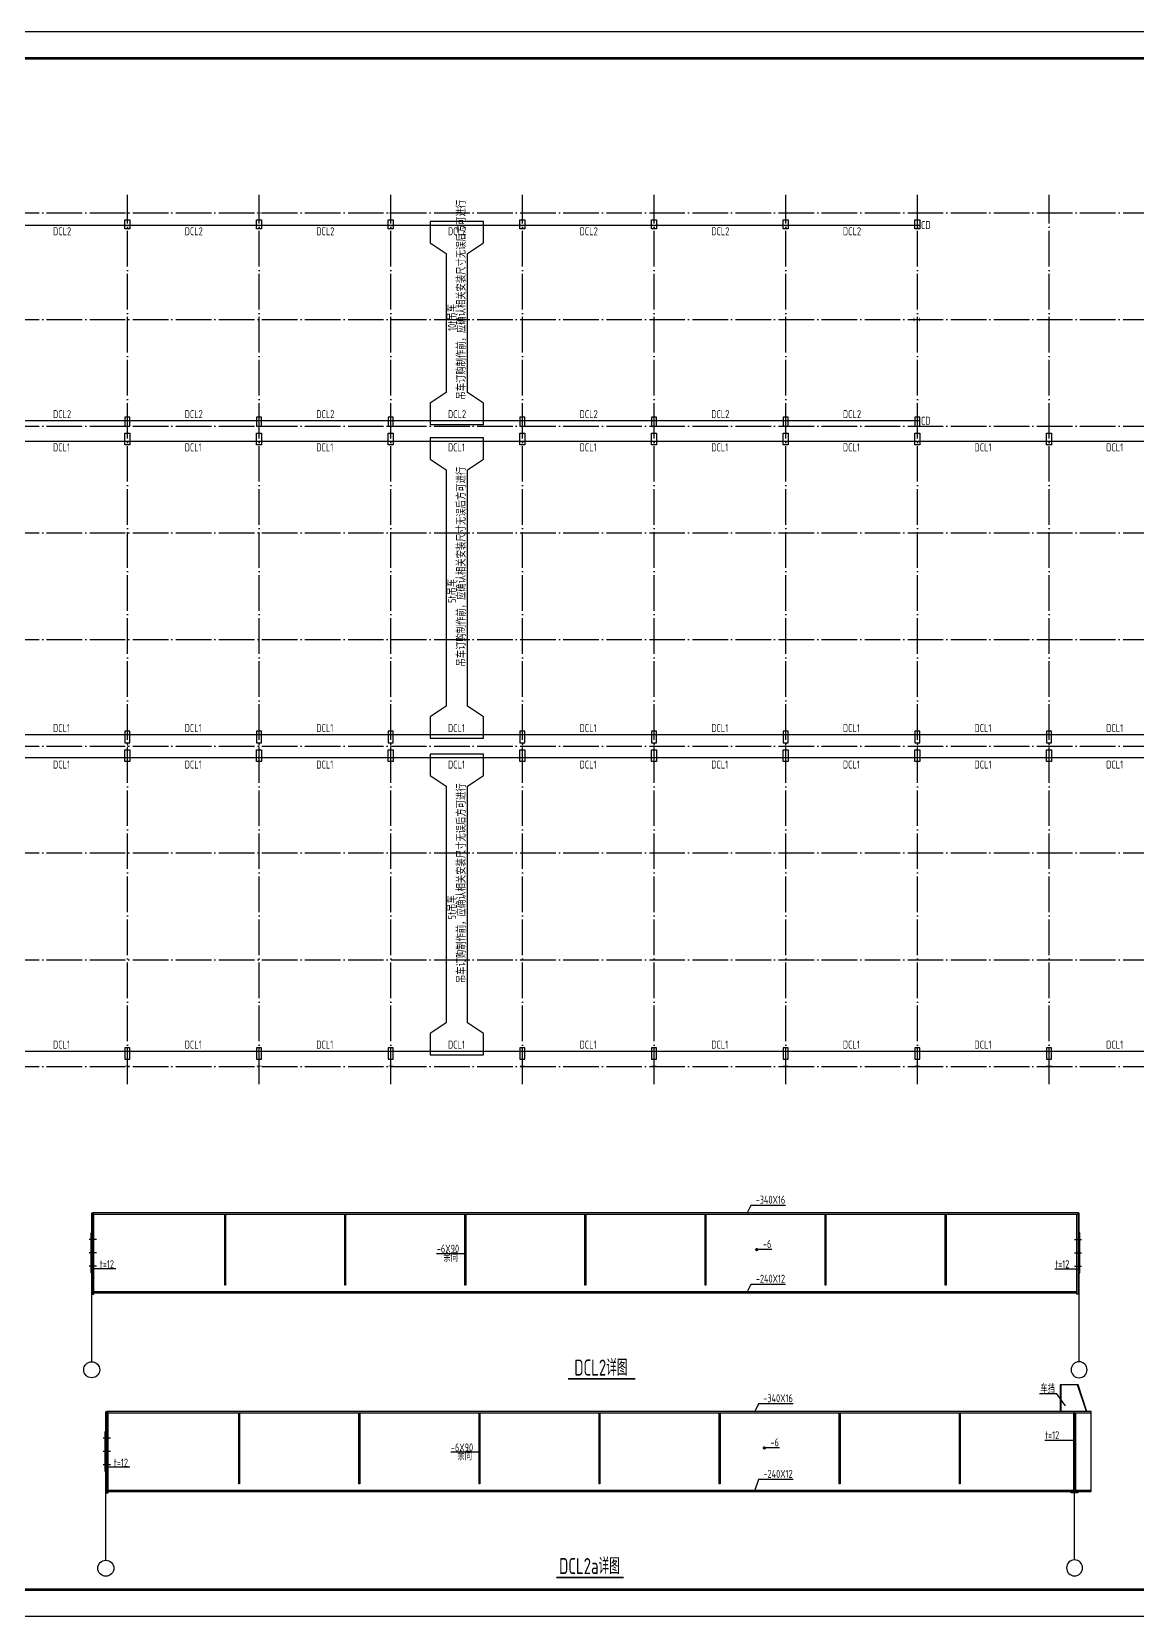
# Model space of a CAD drawing. Extents: x 8844666 to 9156203, y 1662182 to 2655606.
# Drawn here: x 8971410 to 9033552, y 2175256 to 2264356 of the extents above; entities that cross this region are included whole.
import ezdxf
from ezdxf.enums import TextEntityAlignment as Align

# ---------------------------------------------------------------- set-up
doc = ezdxf.new("R2010")
doc.units = 0
doc.header["$LTSCALE"] = 1000
doc.header["$MEASUREMENT"] = 0
for name, pattern in [('8', [38, 30, -3, 2, -3]), ('CENTER', [2, 1.25, -0.25, 0.25, -0.25]), ('CENTERX2', [101.6, 63.5, -12.7, 12.7, -12.7]), ('DASH', [0.35, 0.25, -0.1]), ('DOTE', [2.42, 2, -0.2, 0.02, -0.2])]:
    doc.linetypes.add(name, pattern=pattern)
doc.layers.get('0').update_dxf_attribs({"linetype": 'CONTINUOUS'})
for name, color, linetype in [('AXIS', 3, 'CONTINUOUS'), ('AXIS_TEXT', 7, 'CONTINUOUS'), ('DCL', 6, 'CONTINUOUS'), ('DIM_SYMB', 3, 'CONTINUOUS'), ('DOTE', 8, 'DOTE'), ('H-立', 3, 'CONTINUOUS'), ('PUB_TEXT', 7, 'CONTINUOUS'), ('PUB_TITLE', 4, 'CONTINUOUS'), ('一般文字', 6, 'CONTINUOUS'), ('加劲板', 3, 'CONTINUOUS'), ('柱', 2, 'CONTINUOUS'), ('螺栓', 15, 'CONTINUOUS'), ('连接板', 3, 'CONTINUOUS')]:
    doc.layers.add(name, color=color, linetype=linetype)
doc.layers.add('轴线', color=1, linetype='CENTERX2', lineweight=13)
doc.styles.add('_HZTXT', font='atssdeng.shx', dxfattribs={"width": 0.8, "bigfont": 'atssdchn.shx'})
doc.styles.add('COMPLEX', font='COMPLEX')
doc.styles.add('TSSD_REIN', font='atssdeng.shx', dxfattribs={"width": 0.7, "bigfont": 'atssdchn.shx'})

# ---------------------------------------------------------------- blocks, each defined once
blk = doc.blocks.new('_AXISO')
blk.add_circle((0, 0), 0.5)
at = {"layer": 'AXIS_TEXT', "style": 'COMPLEX', "width": 1.041667}
blk.add_attdef('A', text='', height=0.56, dxfattribs=at).set_placement((-0.25, -0.28), (0.25, -0.28), align=Align.FIT)
blk = doc.blocks.new('3215GH45H4H')
at = {"layer": 'DIM_SYMB', "const_width": 12.6, "elevation": 2}
for points in [[(9078754, 2248518), (9079258, 2248518)], [(9078666, 2247030), (9079170, 2247030)]]:
    blk.add_lwpolyline(points, dxfattribs=at)
at = {"layer": 'DOTE'}
for p, q in [((9075184, 2248646, 1), (9075184, 2249762, 1)), ((9082584, 2248646, 1), (9082584, 2249762, 1)), ((9075290, 2247158, 1), (9075290, 2248274, 1)), ((9082550, 2247161, 1), (9082550, 2248274, 1))]:
    blk.add_line(p, q, dxfattribs=at)
at = {"layer": 'H-立'}
for p, q in [((9082579, 2249762, 1), (9075189, 2249762, 1)), ((9075189, 2249752, 1), (9075189, 2249762, 1)), ((9075189, 2249752, 1), (9082567, 2249752, 1)), ((9082579, 2249752, 1), (9082579, 2249762, 1)), ((9075189, 2249170, 1), (9075189, 2249162, 1)), ((9082567, 2249170, 1), (9075201, 2249170, 1)), ((9075201, 2249162, 1), (9082567, 2249162, 1)), ((9082675, 2248274, 1), (9075295, 2248274, 1)), ((9075295, 2248264, 1), (9075295, 2248274, 1)), ((9075295, 2248264, 1), (9082675, 2248264, 1)), ((9082675, 2247674, 1), (9082675, 2248274, 1)), ((9075295, 2247682, 1), (9075295, 2247674, 1)), ((9082675, 2247682, 1), (9075307, 2247682, 1)), ((9075307, 2247674, 1), (9082675, 2247674, 1))]:
    blk.add_line(p, q, dxfattribs=at)
at = {"layer": 'H-立', "elevation": 1}
blk.add_lwpolyline([(9082525, 2247674), (9082575, 2247674), (9082575, 2247664), (9082525, 2247664)], close=True, dxfattribs=at)
at = {"layer": 'PUB_TEXT'}
for points in [[(9080384, 2249818), (9080124, 2249818), (9080094, 2249757)], [(9080282, 2249487), (9080168, 2249487)], [(9080384, 2249226), (9080124, 2249226), (9080094, 2249165)], [(9080441, 2248330), (9080181, 2248330), (9080151, 2248269)], [(9080339, 2248000), (9080225, 2248000)], [(9080441, 2247763), (9080181, 2247763), (9080151, 2247677)]]:
    blk.add_lwpolyline(points, dxfattribs=at)
at = {"layer": 'PUB_TEXT', "const_width": 12}
for points in [[(9080174, 2249487, -1), (9080162, 2249487, -1)], [(9080231, 2248000, -1), (9080219, 2248000, -1)]]:
    blk.add_lwpolyline(points, format="xyb", close=True, dxfattribs=at)
at = {"layer": 'PUB_TEXT', "elevation": 1}
for points in [[(9077769, 2249459), (9077985, 2249459)], [(9075365, 2249344), (9075195, 2249344)], [(9082403, 2249344), (9082574, 2249344)], [(9082483, 2248315), (9082416, 2248405), (9082287, 2248405)], [(9082327, 2248058), (9082550, 2248058)], [(9077875, 2247970), (9078090, 2247970)], [(9075471, 2247856), (9075301, 2247856)]]:
    blk.add_lwpolyline(points, dxfattribs=at)
at = {"layer": '加劲板'}
for p, q in [((9082443, 2248474, 1), (9082443, 2248274, 1)), ((9082576, 2248474, 1), (9082443, 2248474, 1)), ((9082448, 2248474, 1), (9082448, 2248274, 1)), ((9082639, 2248274, 1), (9082572, 2248474, 1)), ((9082643, 2248274, 1), (9082576, 2248474, 1))]:
    blk.add_line(p, q, dxfattribs=at)
at = {"layer": '加劲板', "elevation": 1}
for points in [[(9076181, 2249752), (9076187, 2249752), (9076187, 2249220), (9076181, 2249220)], [(9077081, 2249752), (9077087, 2249752), (9077087, 2249220), (9077081, 2249220)], [(9077981, 2249752), (9077987, 2249752), (9077987, 2249220), (9077981, 2249220)], [(9078881, 2249752), (9078887, 2249752), (9078887, 2249220), (9078881, 2249220)], [(9079781, 2249752), (9079787, 2249752), (9079787, 2249220), (9079781, 2249220)], [(9080681, 2249752), (9080687, 2249752), (9080687, 2249220), (9080681, 2249220)], [(9081581, 2249752), (9081587, 2249752), (9081587, 2249220), (9081581, 2249220)], [(9075179, 2249612), (9075189, 2249612), (9075189, 2249312), (9075179, 2249312)], [(9082589, 2249612), (9082579, 2249612), (9082579, 2249312), (9082589, 2249312)], [(9076287, 2248264), (9076293, 2248264), (9076293, 2247732), (9076287, 2247732)], [(9077187, 2248264), (9077193, 2248264), (9077193, 2247732), (9077187, 2247732)], [(9078087, 2248264), (9078093, 2248264), (9078093, 2247732), (9078087, 2247732)], [(9078987, 2248264), (9078993, 2248264), (9078993, 2247732), (9078987, 2247732)], [(9079887, 2248264), (9079893, 2248264), (9079893, 2247732), (9079887, 2247732)], [(9080787, 2248264), (9080793, 2248264), (9080793, 2247732), (9080787, 2247732)], [(9081687, 2248264), (9081693, 2248264), (9081693, 2247732), (9081687, 2247732)], [(9075285, 2248124), (9075295, 2248124), (9075295, 2247824), (9075285, 2247824)]]:
    blk.add_lwpolyline(points, close=True, dxfattribs=at)
at = {"layer": '螺栓', "linetype": 'CENTER', "ltscale": 2}
for p, q in [((9075219, 2249562, 1), (9075165, 2249562, 1)), ((9082550, 2249562, 1), (9082603, 2249562, 1)), ((9075219, 2249462, 1), (9075165, 2249462, 1)), ((9075219, 2249362, 1), (9075165, 2249362, 1)), ((9082550, 2249462, 1), (9082603, 2249462, 1)), ((9082550, 2249362, 1), (9082603, 2249362, 1)), ((9075324, 2248074, 1), (9075271, 2248074, 1)), ((9075324, 2247974, 1), (9075271, 2247974, 1)), ((9075324, 2247874, 1), (9075271, 2247874, 1))]:
    blk.add_line(p, q, dxfattribs=at)
at = {"layer": '轴线', "ltscale": 50}
for p, q in [((9075184, 2249076, 1), (9075184, 2248949, 1)), ((9075290, 2247588, 1), (9075290, 2247462, 1))]:
    blk.add_line(p, q, dxfattribs=at)
at = {"layer": '连接板', "linetype": 'Continuous'}
for p, q in [((9075201, 2249752, 1), (9075189, 2249752, 1)), ((9075307, 2248264, 1), (9075295, 2248264, 1))]:
    blk.add_line(p, q, dxfattribs=at)
at = {"layer": '连接板', "linetype": 'Continuous', "elevation": 1}
for points in [[(9075189, 2249752), (9075189, 2249152), (9075201, 2249152), (9075201, 2249752)], [(9075295, 2248264), (9075295, 2247664), (9075307, 2247664), (9075307, 2248264)]]:
    blk.add_lwpolyline(points, close=True, dxfattribs=at)
for points in [[(9082567, 2249752), (9082579, 2249752), (9082579, 2249152), (9082567, 2249152), (9082567, 2249752), (9082567, 2249152)], [(9082544, 2248264), (9082556, 2248264), (9082556, 2247682), (9082544, 2247682), (9082544, 2248264), (9082544, 2247682)]]:
    blk.add_lwpolyline(points, dxfattribs=at)
at = {"layer": 'AXIS', "yscale": 120, "zscale": 120}
for p, xscale in [((9075184, 2248586, 1), 120), ((9082584, 2248586, 1), -120), ((9075290, 2247098, 1), 120), ((9082550, 2247101, 1), -120)]:
    blk.add_blockref('_AXISO', p, dxfattribs=dict(at, xscale=xscale))
at = {"layer": 'PUB_TEXT', "style": 'TSSD_REIN', "width": 0.7}
for s, p in [('-340X16', (9080271, 2249861)), ('-6', (9080246, 2249529)), ('-240X12', (9080271, 2249269)), ('车挡', (9082348, 2248441, 1)), ('-340X16', (9080328, 2248373)), ('-6', (9080303, 2248042)), ('-240X12', (9080328, 2247806))]:
    blk.add_text(s, height=60, dxfattribs=at).set_placement(p, align=Align.MIDDLE_CENTER)
for s, p in [('-6X90', (9077771, 2249464, 1)), ('t=12', (9075245, 2249348, 1)), ('余同', (9077820, 2249397, 1)), ('t=12', (9082405, 2249348, 1)), ('t=12', (9082329, 2248066, 1)), ('-6X90', (9077876, 2247974, 1)), ('余同', (9077925, 2247908, 1)), ('t=12', (9075350, 2247860, 1))]:
    blk.add_text(s, height=60, dxfattribs=at).set_placement(p)
at = {"layer": '一般文字', "color": 7, "style": '_HZTXT', "width": 0.7}
for s, p in [('DCL2详图', (9078801, 2248543, 2)), ('DCL2a详图', (9078687, 2247055, 2))]:
    blk.add_text(s, height=120, dxfattribs=at).set_placement(p)

msp = doc.modelspace()

# ---------------------------------------------------------------- hatches: boundary and pattern name
at = {"layer": '柱'}
for color, points in [(2, [(8976929.3, 2253777.3), (8976649.3, 2253777.3), (8976649.3, 2253809.3), (8976777.3, 2253809.3), (8976777.3, 2254145.3), (8976649.3, 2254145.3), (8976649.3, 2254177.3), (8976929.3, 2254177.3), (8976929.3, 2254145.3), (8976801.3, 2254145.3), (8976801.3, 2253809.3), (8976929.3, 2253809.3)]), (2, [(8984329.3, 2253777.3), (8984049.3, 2253777.3), (8984049.3, 2253809.3), (8984177.3, 2253809.3), (8984177.3, 2254145.3), (8984049.3, 2254145.3), (8984049.3, 2254177.3), (8984329.3, 2254177.3), (8984329.3, 2254145.3), (8984201.3, 2254145.3), (8984201.3, 2253809.3), (8984329.3, 2253809.3)]), (2, [(8991729.3, 2253777.3), (8991449.3, 2253777.3), (8991449.3, 2253809.3), (8991577.3, 2253809.3), (8991577.3, 2254145.3), (8991449.3, 2254145.3), (8991449.3, 2254177.3), (8991729.3, 2254177.3), (8991729.3, 2254145.3), (8991601.3, 2254145.3), (8991601.3, 2253809.3), (8991729.3, 2253809.3)]), (2, [(8999129.3, 2253777.3), (8998849.3, 2253777.3), (8998849.3, 2253809.3), (8998977.3, 2253809.3), (8998977.3, 2254145.3), (8998849.3, 2254145.3), (8998849.3, 2254177.3), (8999129.3, 2254177.3), (8999129.3, 2254145.3), (8999001.3, 2254145.3), (8999001.3, 2253809.3), (8999129.3, 2253809.3)]), (2, [(9006529.3, 2253777.3), (9006249.3, 2253777.3), (9006249.3, 2253809.3), (9006377.3, 2253809.3), (9006377.3, 2254145.3), (9006249.3, 2254145.3), (9006249.3, 2254177.3), (9006529.3, 2254177.3), (9006529.3, 2254145.3), (9006401.3, 2254145.3), (9006401.3, 2253809.3), (9006529.3, 2253809.3)]), (2, [(9013929.3, 2253777.3), (9013649.3, 2253777.3), (9013649.3, 2253809.3), (9013777.3, 2253809.3), (9013777.3, 2254145.3), (9013649.3, 2254145.3), (9013649.3, 2254177.3), (9013929.3, 2254177.3), (9013929.3, 2254145.3), (9013801.3, 2254145.3), (9013801.3, 2253809.3), (9013929.3, 2253809.3)]), (2, [(9021329.3, 2253777.3), (9021049.3, 2253777.3), (9021049.3, 2253809.3), (9021177.3, 2253809.3), (9021177.3, 2254145.3), (9021049.3, 2254145.3), (9021049.3, 2254177.3), (9021329.3, 2254177.3), (9021329.3, 2254145.3), (9021201.3, 2254145.3), (9021201.3, 2253809.3), (9021329.3, 2253809.3)]), (3, [(9020989.3, 2248077.3), (9020989.3, 2248277.3), (9021021.3, 2248277.3), (9021021.3, 2248189.3), (9021307.3, 2248189.3), (9021307.3, 2248277.3), (9021339.3, 2248277.3), (9021339.3, 2248077.3), (9021307.3, 2248077.3), (9021307.3, 2248165.3), (9021021.3, 2248165.3), (9021021.3, 2248077.3)]), (2, [(8976929.3, 2241777.3), (8976649.3, 2241777.3), (8976649.3, 2241809.3), (8976777.3, 2241809.3), (8976777.3, 2242145.3), (8976649.3, 2242145.3), (8976649.3, 2242177.3), (8976929.3, 2242177.3), (8976929.3, 2242145.3), (8976801.3, 2242145.3), (8976801.3, 2241809.3), (8976929.3, 2241809.3)]), (2, [(8984329.3, 2241777.3), (8984049.3, 2241777.3), (8984049.3, 2241809.3), (8984177.3, 2241809.3), (8984177.3, 2242145.3), (8984049.3, 2242145.3), (8984049.3, 2242177.3), (8984329.3, 2242177.3), (8984329.3, 2242145.3), (8984201.3, 2242145.3), (8984201.3, 2241809.3), (8984329.3, 2241809.3)]), (2, [(8991729.3, 2241777.3), (8991449.3, 2241777.3), (8991449.3, 2241809.3), (8991577.3, 2241809.3), (8991577.3, 2242145.3), (8991449.3, 2242145.3), (8991449.3, 2242177.3), (8991729.3, 2242177.3), (8991729.3, 2242145.3), (8991601.3, 2242145.3), (8991601.3, 2241809.3), (8991729.3, 2241809.3)]), (2, [(8999129.3, 2241777.3), (8998849.3, 2241777.3), (8998849.3, 2241809.3), (8998977.3, 2241809.3), (8998977.3, 2242145.3), (8998849.3, 2242145.3), (8998849.3, 2242177.3), (8999129.3, 2242177.3), (8999129.3, 2242145.3), (8999001.3, 2242145.3), (8999001.3, 2241809.3), (8999129.3, 2241809.3)]), (2, [(9006529.3, 2241777.3), (9006249.3, 2241777.3), (9006249.3, 2241809.3), (9006377.3, 2241809.3), (9006377.3, 2242145.3), (9006249.3, 2242145.3), (9006249.3, 2242177.3), (9006529.3, 2242177.3), (9006529.3, 2242145.3), (9006401.3, 2242145.3), (9006401.3, 2241809.3), (9006529.3, 2241809.3)]), (2, [(9013929.3, 2241777.3), (9013649.3, 2241777.3), (9013649.3, 2241809.3), (9013777.3, 2241809.3), (9013777.3, 2242145.3), (9013649.3, 2242145.3), (9013649.3, 2242177.3), (9013929.3, 2242177.3), (9013929.3, 2242145.3), (9013801.3, 2242145.3), (9013801.3, 2241809.3), (9013929.3, 2241809.3)]), (2, [(9021329.3, 2241777.3), (9021049.3, 2241777.3), (9021049.3, 2241809.3), (9021177.3, 2241809.3), (9021177.3, 2242145.3), (9021049.3, 2242145.3), (9021049.3, 2242177.3), (9021329.3, 2242177.3), (9021329.3, 2242145.3), (9021201.3, 2242145.3), (9021201.3, 2241809.3), (9021329.3, 2241809.3)]), (2, [(9028729.3, 2241777.3), (9028449.3, 2241777.3), (9028449.3, 2241809.3), (9028577.3, 2241809.3), (9028577.3, 2242145.3), (9028449.3, 2242145.3), (9028449.3, 2242177.3), (9028729.3, 2242177.3), (9028729.3, 2242145.3), (9028601.3, 2242145.3), (9028601.3, 2241809.3), (9028729.3, 2241809.3)]), (2, [(8976929.3, 2223977.3), (8976649.3, 2223977.3), (8976649.3, 2224009.3), (8976777.3, 2224009.3), (8976777.3, 2224345.3), (8976649.3, 2224345.3), (8976649.3, 2224377.3), (8976929.3, 2224377.3), (8976929.3, 2224345.3), (8976801.3, 2224345.3), (8976801.3, 2224009.3), (8976929.3, 2224009.3)]), (2, [(8984329.3, 2223977.3), (8984049.3, 2223977.3), (8984049.3, 2224009.3), (8984177.3, 2224009.3), (8984177.3, 2224345.3), (8984049.3, 2224345.3), (8984049.3, 2224377.3), (8984329.3, 2224377.3), (8984329.3, 2224345.3), (8984201.3, 2224345.3), (8984201.3, 2224009.3), (8984329.3, 2224009.3)]), (2, [(8991729.3, 2223977.3), (8991449.3, 2223977.3), (8991449.3, 2224009.3), (8991577.3, 2224009.3), (8991577.3, 2224345.3), (8991449.3, 2224345.3), (8991449.3, 2224377.3), (8991729.3, 2224377.3), (8991729.3, 2224345.3), (8991601.3, 2224345.3), (8991601.3, 2224009.3), (8991729.3, 2224009.3)]), (2, [(8999129.3, 2223977.3), (8998849.3, 2223977.3), (8998849.3, 2224009.3), (8998977.3, 2224009.3), (8998977.3, 2224345.3), (8998849.3, 2224345.3), (8998849.3, 2224377.3), (8999129.3, 2224377.3), (8999129.3, 2224345.3), (8999001.3, 2224345.3), (8999001.3, 2224009.3), (8999129.3, 2224009.3)]), (2, [(9006529.3, 2223977.3), (9006249.3, 2223977.3), (9006249.3, 2224009.3), (9006377.3, 2224009.3), (9006377.3, 2224345.3), (9006249.3, 2224345.3), (9006249.3, 2224377.3), (9006529.3, 2224377.3), (9006529.3, 2224345.3), (9006401.3, 2224345.3), (9006401.3, 2224009.3), (9006529.3, 2224009.3)]), (2, [(9013929.3, 2223977.3), (9013649.3, 2223977.3), (9013649.3, 2224009.3), (9013777.3, 2224009.3), (9013777.3, 2224345.3), (9013649.3, 2224345.3), (9013649.3, 2224377.3), (9013929.3, 2224377.3), (9013929.3, 2224345.3), (9013801.3, 2224345.3), (9013801.3, 2224009.3), (9013929.3, 2224009.3)]), (2, [(9021329.3, 2223977.3), (9021049.3, 2223977.3), (9021049.3, 2224009.3), (9021177.3, 2224009.3), (9021177.3, 2224345.3), (9021049.3, 2224345.3), (9021049.3, 2224377.3), (9021329.3, 2224377.3), (9021329.3, 2224345.3), (9021201.3, 2224345.3), (9021201.3, 2224009.3), (9021329.3, 2224009.3)]), (2, [(9028729.3, 2223977.3), (9028449.3, 2223977.3), (9028449.3, 2224009.3), (9028577.3, 2224009.3), (9028577.3, 2224345.3), (9028449.3, 2224345.3), (9028449.3, 2224377.3), (9028729.3, 2224377.3), (9028729.3, 2224345.3), (9028601.3, 2224345.3), (9028601.3, 2224009.3), (9028729.3, 2224009.3)]), (2, [(8976929.3, 2206177.3), (8976649.3, 2206177.3), (8976649.3, 2206209.3), (8976777.3, 2206209.3), (8976777.3, 2206545.3), (8976649.3, 2206545.3), (8976649.3, 2206577.3), (8976929.3, 2206577.3), (8976929.3, 2206545.3), (8976801.3, 2206545.3), (8976801.3, 2206209.3), (8976929.3, 2206209.3)]), (2, [(8984329.3, 2206177.3), (8984049.3, 2206177.3), (8984049.3, 2206209.3), (8984177.3, 2206209.3), (8984177.3, 2206545.3), (8984049.3, 2206545.3), (8984049.3, 2206577.3), (8984329.3, 2206577.3), (8984329.3, 2206545.3), (8984201.3, 2206545.3), (8984201.3, 2206209.3), (8984329.3, 2206209.3)]), (2, [(8991729.3, 2206177.3), (8991449.3, 2206177.3), (8991449.3, 2206209.3), (8991577.3, 2206209.3), (8991577.3, 2206545.3), (8991449.3, 2206545.3), (8991449.3, 2206577.3), (8991729.3, 2206577.3), (8991729.3, 2206545.3), (8991601.3, 2206545.3), (8991601.3, 2206209.3), (8991729.3, 2206209.3)]), (2, [(8999129.3, 2206177.3), (8998849.3, 2206177.3), (8998849.3, 2206209.3), (8998977.3, 2206209.3), (8998977.3, 2206545.3), (8998849.3, 2206545.3), (8998849.3, 2206577.3), (8999129.3, 2206577.3), (8999129.3, 2206545.3), (8999001.3, 2206545.3), (8999001.3, 2206209.3), (8999129.3, 2206209.3)]), (2, [(9006529.3, 2206177.3), (9006249.3, 2206177.3), (9006249.3, 2206209.3), (9006377.3, 2206209.3), (9006377.3, 2206545.3), (9006249.3, 2206545.3), (9006249.3, 2206577.3), (9006529.3, 2206577.3), (9006529.3, 2206545.3), (9006401.3, 2206545.3), (9006401.3, 2206209.3), (9006529.3, 2206209.3)]), (2, [(9013929.3, 2206177.3), (9013649.3, 2206177.3), (9013649.3, 2206209.3), (9013777.3, 2206209.3), (9013777.3, 2206545.3), (9013649.3, 2206545.3), (9013649.3, 2206577.3), (9013929.3, 2206577.3), (9013929.3, 2206545.3), (9013801.3, 2206545.3), (9013801.3, 2206209.3), (9013929.3, 2206209.3)]), (2, [(9021329.3, 2206177.3), (9021049.3, 2206177.3), (9021049.3, 2206209.3), (9021177.3, 2206209.3), (9021177.3, 2206545.3), (9021049.3, 2206545.3), (9021049.3, 2206577.3), (9021329.3, 2206577.3), (9021329.3, 2206545.3), (9021201.3, 2206545.3), (9021201.3, 2206209.3), (9021329.3, 2206209.3)]), (2, [(9028729.3, 2206177.3), (9028449.3, 2206177.3), (9028449.3, 2206209.3), (9028577.3, 2206209.3), (9028577.3, 2206545.3), (9028449.3, 2206545.3), (9028449.3, 2206577.3), (9028729.3, 2206577.3), (9028729.3, 2206545.3), (9028601.3, 2206545.3), (9028601.3, 2206209.3), (9028729.3, 2206209.3)])]:
    msp.add_hatch(color=color, dxfattribs=at).paths.add_polyline_path(points)

# ---------------------------------------------------------------- linework, layer by layer
at = {"layer": 'DCL', "linetype": 'DASH', "ltscale": 2, "const_width": 75}
for points in [[(8917589.3, 2253477.3), (9021329.3, 2253477.3)], [(8917589.3, 2242477.3), (9021329.3, 2242477.3)], [(8917589.3, 2241327.3), (9124789.3, 2241327.3)], [(8917589.3, 2224827.3), (9124789.3, 2224827.3)], [(8917589.3, 2223527.3), (9124789.3, 2223527.3)], [(8917589.3, 2207027.3), (9124789.3, 2207027.3)]]:
    msp.add_lwpolyline(points, dxfattribs=at)
at = {"layer": 'DCL', "ltscale": 0.05}
for points in [[(8976649.3, 2253777.3), (8976929.3, 2253777.3), (8976929.3, 2253277.3), (8976649.3, 2253277.3)], [(8984049.3, 2253777.3), (8984329.3, 2253777.3), (8984329.3, 2253277.3), (8984049.3, 2253277.3)], [(8991449.3, 2253777.3), (8991729.3, 2253777.3), (8991729.3, 2253277.3), (8991449.3, 2253277.3)], [(8995906.4, 2251877.3), (8996806.5, 2252477.3), (8996806.5, 2253677.3), (8993806.4, 2253677.3), (8993806.4, 2252477.3), (8994706.4, 2251877.3), (8994706.4, 2244077.3), (8993806.4, 2243477.3), (8993806.4, 2242277.3), (8996806.5, 2242277.3), (8996806.5, 2243477.3), (8995906.4, 2244077.3)], [(8998849.3, 2253777.3), (8999129.3, 2253777.3), (8999129.3, 2253277.3), (8998849.3, 2253277.3)], [(9006249.3, 2253777.3), (9006529.3, 2253777.3), (9006529.3, 2253277.3), (9006249.3, 2253277.3)], [(9013649.3, 2253777.3), (9013929.3, 2253777.3), (9013929.3, 2253277.3), (9013649.3, 2253277.3)], [(9021049.3, 2253777.3), (9021329.3, 2253777.3), (9021329.3, 2253277.3), (9021049.3, 2253277.3)], [(8976649.3, 2242177.3), (8976929.3, 2242177.3), (8976929.3, 2242677.3), (8976649.3, 2242677.3)], [(8984049.3, 2242177.3), (8984329.3, 2242177.3), (8984329.3, 2242677.3), (8984049.3, 2242677.3)], [(8991449.3, 2242177.3), (8991729.3, 2242177.3), (8991729.3, 2242677.3), (8991449.3, 2242677.3)], [(8998849.3, 2242177.3), (8999129.3, 2242177.3), (8999129.3, 2242677.3), (8998849.3, 2242677.3)], [(9006249.3, 2242177.3), (9006529.3, 2242177.3), (9006529.3, 2242677.3), (9006249.3, 2242677.3)], [(9013649.3, 2242177.3), (9013929.3, 2242177.3), (9013929.3, 2242677.3), (9013649.3, 2242677.3)], [(9021049.3, 2242177.3), (9021329.3, 2242177.3), (9021329.3, 2242677.3), (9021049.3, 2242677.3)], [(8976649.3, 2241777.3), (8976929.3, 2241777.3), (8976929.3, 2241127.3), (8976649.3, 2241127.3)], [(8984049.3, 2241777.3), (8984329.3, 2241777.3), (8984329.3, 2241127.3), (8984049.3, 2241127.3)], [(8991449.3, 2241777.3), (8991729.3, 2241777.3), (8991729.3, 2241127.3), (8991449.3, 2241127.3)], [(8998849.3, 2241777.3), (8999129.3, 2241777.3), (8999129.3, 2241127.3), (8998849.3, 2241127.3)], [(9006249.3, 2241777.3), (9006529.3, 2241777.3), (9006529.3, 2241127.3), (9006249.3, 2241127.3)], [(9013649.3, 2241777.3), (9013929.3, 2241777.3), (9013929.3, 2241127.3), (9013649.3, 2241127.3)], [(9021049.3, 2241777.3), (9021329.3, 2241777.3), (9021329.3, 2241127.3), (9021049.3, 2241127.3)], [(9028449.3, 2241777.3), (9028729.3, 2241777.3), (9028729.3, 2241127.3), (9028449.3, 2241127.3)], [(8995906.4, 2239727.3), (8996806.5, 2240327.3), (8996806.5, 2241527.3), (8993806.4, 2241527.3), (8993806.4, 2240327.3), (8994706.4, 2239727.3), (8994706.4, 2226427.3), (8993806.4, 2225827.3), (8993806.4, 2224627.3), (8996806.5, 2224627.3), (8996806.5, 2225827.3), (8995906.4, 2226427.3)], [(8976649.3, 2224377.3), (8976929.3, 2224377.3), (8976929.3, 2225027.3), (8976649.3, 2225027.3)], [(8984049.3, 2224377.3), (8984329.3, 2224377.3), (8984329.3, 2225027.3), (8984049.3, 2225027.3)], [(8991449.3, 2224377.3), (8991729.3, 2224377.3), (8991729.3, 2225027.3), (8991449.3, 2225027.3)], [(8998849.3, 2224377.3), (8999129.3, 2224377.3), (8999129.3, 2225027.3), (8998849.3, 2225027.3)], [(9006249.3, 2224377.3), (9006529.3, 2224377.3), (9006529.3, 2225027.3), (9006249.3, 2225027.3)], [(9013649.3, 2224377.3), (9013929.3, 2224377.3), (9013929.3, 2225027.3), (9013649.3, 2225027.3)], [(9021049.3, 2224377.3), (9021329.3, 2224377.3), (9021329.3, 2225027.3), (9021049.3, 2225027.3)], [(9028449.3, 2224377.3), (9028729.3, 2224377.3), (9028729.3, 2225027.3), (9028449.3, 2225027.3)], [(8976649.3, 2223977.3), (8976929.3, 2223977.3), (8976929.3, 2223327.3), (8976649.3, 2223327.3)], [(8984049.3, 2223977.3), (8984329.3, 2223977.3), (8984329.3, 2223327.3), (8984049.3, 2223327.3)], [(8991449.3, 2223977.3), (8991729.3, 2223977.3), (8991729.3, 2223327.3), (8991449.3, 2223327.3)], [(8998849.3, 2223977.3), (8999129.3, 2223977.3), (8999129.3, 2223327.3), (8998849.3, 2223327.3)], [(9006249.3, 2223977.3), (9006529.3, 2223977.3), (9006529.3, 2223327.3), (9006249.3, 2223327.3)], [(9013649.3, 2223977.3), (9013929.3, 2223977.3), (9013929.3, 2223327.3), (9013649.3, 2223327.3)], [(9021049.3, 2223977.3), (9021329.3, 2223977.3), (9021329.3, 2223327.3), (9021049.3, 2223327.3)], [(9028449.3, 2223977.3), (9028729.3, 2223977.3), (9028729.3, 2223327.3), (9028449.3, 2223327.3)], [(8995906.4, 2221927.3), (8996806.5, 2222527.3), (8996806.5, 2223727.3), (8993806.4, 2223727.3), (8993806.4, 2222527.3), (8994706.4, 2221927.3), (8994706.4, 2208627.3), (8993806.4, 2208027.3), (8993806.4, 2206827.3), (8996806.5, 2206827.3), (8996806.5, 2208027.3), (8995906.4, 2208627.3)], [(8976649.3, 2206577.3), (8976929.3, 2206577.3), (8976929.3, 2207227.3), (8976649.3, 2207227.3)], [(8984049.3, 2206577.3), (8984329.3, 2206577.3), (8984329.3, 2207227.3), (8984049.3, 2207227.3)], [(8991449.3, 2206577.3), (8991729.3, 2206577.3), (8991729.3, 2207227.3), (8991449.3, 2207227.3)], [(8998849.3, 2206577.3), (8999129.3, 2206577.3), (8999129.3, 2207227.3), (8998849.3, 2207227.3)], [(9006249.3, 2206577.3), (9006529.3, 2206577.3), (9006529.3, 2207227.3), (9006249.3, 2207227.3)], [(9013649.3, 2206577.3), (9013929.3, 2206577.3), (9013929.3, 2207227.3), (9013649.3, 2207227.3)], [(9021049.3, 2206577.3), (9021329.3, 2206577.3), (9021329.3, 2207227.3), (9021049.3, 2207227.3)], [(9028449.3, 2206577.3), (9028729.3, 2206577.3), (9028729.3, 2207227.3), (9028449.3, 2207227.3)]]:
    msp.add_lwpolyline(points, close=True, dxfattribs=at)
at = {"layer": 'DCL', "color": 5, "ltscale": 2, "const_width": 75}
for points in [[(9021189.3, 2253677.3), (9021189.3, 2253277.3)], [(9021189.3, 2242677.3), (9021189.3, 2242277.3)]]:
    msp.add_lwpolyline(points, dxfattribs=at)
at = {"layer": 'DOTE'}
for p, q in [((8976789.3, 2205177.3), (8976789.3, 2255177.3)), ((8984189.3, 2205177.3), (8984189.3, 2255177.3)), ((8991589.3, 2205177.3), (8991589.3, 2255177.3)), ((8998989.3, 2205177.3), (8998989.3, 2255177.3)), ((9006389.3, 2205177.3), (9006389.3, 2255177.3)), ((9013789.3, 2205177.3), (9013789.3, 2255177.3)), ((9021189.3, 2205177.3), (9021189.3, 2255177.3)), ((9028589.3, 2205177.3), (9028589.3, 2255177.3)), ((8916589.3, 2254177.3), (9125789.3, 2254177.3)), ((8916589.3, 2248177.3), (9125789.3, 2248177.3)), ((8916589.3, 2242177.3), (9125789.3, 2242177.3)), ((8916589.3, 2236177.3), (9125789.3, 2236177.3)), ((8916589.3, 2230177.3), (9125789.3, 2230177.3)), ((8916589.3, 2224177.3), (9125789.3, 2224177.3)), ((8916589.3, 2218177.3), (9125789.3, 2218177.3)), ((8916589.3, 2212177.3), (9125789.3, 2212177.3)), ((8916589.3, 2206177.3), (9125789.3, 2206177.3))]:
    msp.add_line(p, q, dxfattribs=at)
at = {"layer": 'PUB_TITLE'}
msp.add_lwpolyline([(8903902.8, 2175256.5), (9156202.8, 2175256.5), (9156202.8, 2264356.5), (8903902.8, 2264356.5)], close=True, dxfattribs=at)
at = {"layer": 'PUB_TITLE', "const_width": 150}
msp.add_lwpolyline([(8907652.8, 2176756.5), (9154702.8, 2176756.5), (9154702.8, 2262856.5), (8907652.8, 2262856.5)], close=True, dxfattribs=at)
at = {"layer": '柱', "color": 2, "const_width": 5}
for points in [[(8976929.3, 2253777.3), (8976649.3, 2253777.3), (8976649.3, 2253809.3), (8976777.3, 2253809.3), (8976777.3, 2254145.3), (8976649.3, 2254145.3), (8976649.3, 2254177.3), (8976929.3, 2254177.3), (8976929.3, 2254145.3), (8976801.3, 2254145.3), (8976801.3, 2253809.3), (8976929.3, 2253809.3)], [(8984329.3, 2253777.3), (8984049.3, 2253777.3), (8984049.3, 2253809.3), (8984177.3, 2253809.3), (8984177.3, 2254145.3), (8984049.3, 2254145.3), (8984049.3, 2254177.3), (8984329.3, 2254177.3), (8984329.3, 2254145.3), (8984201.3, 2254145.3), (8984201.3, 2253809.3), (8984329.3, 2253809.3)], [(8991729.3, 2253777.3), (8991449.3, 2253777.3), (8991449.3, 2253809.3), (8991577.3, 2253809.3), (8991577.3, 2254145.3), (8991449.3, 2254145.3), (8991449.3, 2254177.3), (8991729.3, 2254177.3), (8991729.3, 2254145.3), (8991601.3, 2254145.3), (8991601.3, 2253809.3), (8991729.3, 2253809.3)], [(8999129.3, 2253777.3), (8998849.3, 2253777.3), (8998849.3, 2253809.3), (8998977.3, 2253809.3), (8998977.3, 2254145.3), (8998849.3, 2254145.3), (8998849.3, 2254177.3), (8999129.3, 2254177.3), (8999129.3, 2254145.3), (8999001.3, 2254145.3), (8999001.3, 2253809.3), (8999129.3, 2253809.3)], [(9006529.3, 2253777.3), (9006249.3, 2253777.3), (9006249.3, 2253809.3), (9006377.3, 2253809.3), (9006377.3, 2254145.3), (9006249.3, 2254145.3), (9006249.3, 2254177.3), (9006529.3, 2254177.3), (9006529.3, 2254145.3), (9006401.3, 2254145.3), (9006401.3, 2253809.3), (9006529.3, 2253809.3)], [(9013929.3, 2253777.3), (9013649.3, 2253777.3), (9013649.3, 2253809.3), (9013777.3, 2253809.3), (9013777.3, 2254145.3), (9013649.3, 2254145.3), (9013649.3, 2254177.3), (9013929.3, 2254177.3), (9013929.3, 2254145.3), (9013801.3, 2254145.3), (9013801.3, 2253809.3), (9013929.3, 2253809.3)], [(9021329.3, 2253777.3), (9021049.3, 2253777.3), (9021049.3, 2253809.3), (9021177.3, 2253809.3), (9021177.3, 2254145.3), (9021049.3, 2254145.3), (9021049.3, 2254177.3), (9021329.3, 2254177.3), (9021329.3, 2254145.3), (9021201.3, 2254145.3), (9021201.3, 2253809.3), (9021329.3, 2253809.3)], [(8976929.3, 2241777.3), (8976649.3, 2241777.3), (8976649.3, 2241809.3), (8976777.3, 2241809.3), (8976777.3, 2242145.3), (8976649.3, 2242145.3), (8976649.3, 2242177.3), (8976929.3, 2242177.3), (8976929.3, 2242145.3), (8976801.3, 2242145.3), (8976801.3, 2241809.3), (8976929.3, 2241809.3)], [(8984329.3, 2241777.3), (8984049.3, 2241777.3), (8984049.3, 2241809.3), (8984177.3, 2241809.3), (8984177.3, 2242145.3), (8984049.3, 2242145.3), (8984049.3, 2242177.3), (8984329.3, 2242177.3), (8984329.3, 2242145.3), (8984201.3, 2242145.3), (8984201.3, 2241809.3), (8984329.3, 2241809.3)], [(8991729.3, 2241777.3), (8991449.3, 2241777.3), (8991449.3, 2241809.3), (8991577.3, 2241809.3), (8991577.3, 2242145.3), (8991449.3, 2242145.3), (8991449.3, 2242177.3), (8991729.3, 2242177.3), (8991729.3, 2242145.3), (8991601.3, 2242145.3), (8991601.3, 2241809.3), (8991729.3, 2241809.3)], [(8999129.3, 2241777.3), (8998849.3, 2241777.3), (8998849.3, 2241809.3), (8998977.3, 2241809.3), (8998977.3, 2242145.3), (8998849.3, 2242145.3), (8998849.3, 2242177.3), (8999129.3, 2242177.3), (8999129.3, 2242145.3), (8999001.3, 2242145.3), (8999001.3, 2241809.3), (8999129.3, 2241809.3)], [(9006529.3, 2241777.3), (9006249.3, 2241777.3), (9006249.3, 2241809.3), (9006377.3, 2241809.3), (9006377.3, 2242145.3), (9006249.3, 2242145.3), (9006249.3, 2242177.3), (9006529.3, 2242177.3), (9006529.3, 2242145.3), (9006401.3, 2242145.3), (9006401.3, 2241809.3), (9006529.3, 2241809.3)], [(9013929.3, 2241777.3), (9013649.3, 2241777.3), (9013649.3, 2241809.3), (9013777.3, 2241809.3), (9013777.3, 2242145.3), (9013649.3, 2242145.3), (9013649.3, 2242177.3), (9013929.3, 2242177.3), (9013929.3, 2242145.3), (9013801.3, 2242145.3), (9013801.3, 2241809.3), (9013929.3, 2241809.3)], [(9021329.3, 2241777.3), (9021049.3, 2241777.3), (9021049.3, 2241809.3), (9021177.3, 2241809.3), (9021177.3, 2242145.3), (9021049.3, 2242145.3), (9021049.3, 2242177.3), (9021329.3, 2242177.3), (9021329.3, 2242145.3), (9021201.3, 2242145.3), (9021201.3, 2241809.3), (9021329.3, 2241809.3)], [(9028729.3, 2241777.3), (9028449.3, 2241777.3), (9028449.3, 2241809.3), (9028577.3, 2241809.3), (9028577.3, 2242145.3), (9028449.3, 2242145.3), (9028449.3, 2242177.3), (9028729.3, 2242177.3), (9028729.3, 2242145.3), (9028601.3, 2242145.3), (9028601.3, 2241809.3), (9028729.3, 2241809.3)], [(8976929.3, 2223977.3), (8976649.3, 2223977.3), (8976649.3, 2224009.3), (8976777.3, 2224009.3), (8976777.3, 2224345.3), (8976649.3, 2224345.3), (8976649.3, 2224377.3), (8976929.3, 2224377.3), (8976929.3, 2224345.3), (8976801.3, 2224345.3), (8976801.3, 2224009.3), (8976929.3, 2224009.3)], [(8984329.3, 2223977.3), (8984049.3, 2223977.3), (8984049.3, 2224009.3), (8984177.3, 2224009.3), (8984177.3, 2224345.3), (8984049.3, 2224345.3), (8984049.3, 2224377.3), (8984329.3, 2224377.3), (8984329.3, 2224345.3), (8984201.3, 2224345.3), (8984201.3, 2224009.3), (8984329.3, 2224009.3)], [(8991729.3, 2223977.3), (8991449.3, 2223977.3), (8991449.3, 2224009.3), (8991577.3, 2224009.3), (8991577.3, 2224345.3), (8991449.3, 2224345.3), (8991449.3, 2224377.3), (8991729.3, 2224377.3), (8991729.3, 2224345.3), (8991601.3, 2224345.3), (8991601.3, 2224009.3), (8991729.3, 2224009.3)], [(8999129.3, 2223977.3), (8998849.3, 2223977.3), (8998849.3, 2224009.3), (8998977.3, 2224009.3), (8998977.3, 2224345.3), (8998849.3, 2224345.3), (8998849.3, 2224377.3), (8999129.3, 2224377.3), (8999129.3, 2224345.3), (8999001.3, 2224345.3), (8999001.3, 2224009.3), (8999129.3, 2224009.3)], [(9006529.3, 2223977.3), (9006249.3, 2223977.3), (9006249.3, 2224009.3), (9006377.3, 2224009.3), (9006377.3, 2224345.3), (9006249.3, 2224345.3), (9006249.3, 2224377.3), (9006529.3, 2224377.3), (9006529.3, 2224345.3), (9006401.3, 2224345.3), (9006401.3, 2224009.3), (9006529.3, 2224009.3)], [(9013929.3, 2223977.3), (9013649.3, 2223977.3), (9013649.3, 2224009.3), (9013777.3, 2224009.3), (9013777.3, 2224345.3), (9013649.3, 2224345.3), (9013649.3, 2224377.3), (9013929.3, 2224377.3), (9013929.3, 2224345.3), (9013801.3, 2224345.3), (9013801.3, 2224009.3), (9013929.3, 2224009.3)], [(9021329.3, 2223977.3), (9021049.3, 2223977.3), (9021049.3, 2224009.3), (9021177.3, 2224009.3), (9021177.3, 2224345.3), (9021049.3, 2224345.3), (9021049.3, 2224377.3), (9021329.3, 2224377.3), (9021329.3, 2224345.3), (9021201.3, 2224345.3), (9021201.3, 2224009.3), (9021329.3, 2224009.3)], [(9028729.3, 2223977.3), (9028449.3, 2223977.3), (9028449.3, 2224009.3), (9028577.3, 2224009.3), (9028577.3, 2224345.3), (9028449.3, 2224345.3), (9028449.3, 2224377.3), (9028729.3, 2224377.3), (9028729.3, 2224345.3), (9028601.3, 2224345.3), (9028601.3, 2224009.3), (9028729.3, 2224009.3)], [(8976929.3, 2206177.3), (8976649.3, 2206177.3), (8976649.3, 2206209.3), (8976777.3, 2206209.3), (8976777.3, 2206545.3), (8976649.3, 2206545.3), (8976649.3, 2206577.3), (8976929.3, 2206577.3), (8976929.3, 2206545.3), (8976801.3, 2206545.3), (8976801.3, 2206209.3), (8976929.3, 2206209.3)], [(8984329.3, 2206177.3), (8984049.3, 2206177.3), (8984049.3, 2206209.3), (8984177.3, 2206209.3), (8984177.3, 2206545.3), (8984049.3, 2206545.3), (8984049.3, 2206577.3), (8984329.3, 2206577.3), (8984329.3, 2206545.3), (8984201.3, 2206545.3), (8984201.3, 2206209.3), (8984329.3, 2206209.3)], [(8991729.3, 2206177.3), (8991449.3, 2206177.3), (8991449.3, 2206209.3), (8991577.3, 2206209.3), (8991577.3, 2206545.3), (8991449.3, 2206545.3), (8991449.3, 2206577.3), (8991729.3, 2206577.3), (8991729.3, 2206545.3), (8991601.3, 2206545.3), (8991601.3, 2206209.3), (8991729.3, 2206209.3)], [(8999129.3, 2206177.3), (8998849.3, 2206177.3), (8998849.3, 2206209.3), (8998977.3, 2206209.3), (8998977.3, 2206545.3), (8998849.3, 2206545.3), (8998849.3, 2206577.3), (8999129.3, 2206577.3), (8999129.3, 2206545.3), (8999001.3, 2206545.3), (8999001.3, 2206209.3), (8999129.3, 2206209.3)], [(9006529.3, 2206177.3), (9006249.3, 2206177.3), (9006249.3, 2206209.3), (9006377.3, 2206209.3), (9006377.3, 2206545.3), (9006249.3, 2206545.3), (9006249.3, 2206577.3), (9006529.3, 2206577.3), (9006529.3, 2206545.3), (9006401.3, 2206545.3), (9006401.3, 2206209.3), (9006529.3, 2206209.3)], [(9013929.3, 2206177.3), (9013649.3, 2206177.3), (9013649.3, 2206209.3), (9013777.3, 2206209.3), (9013777.3, 2206545.3), (9013649.3, 2206545.3), (9013649.3, 2206577.3), (9013929.3, 2206577.3), (9013929.3, 2206545.3), (9013801.3, 2206545.3), (9013801.3, 2206209.3), (9013929.3, 2206209.3)], [(9021329.3, 2206177.3), (9021049.3, 2206177.3), (9021049.3, 2206209.3), (9021177.3, 2206209.3), (9021177.3, 2206545.3), (9021049.3, 2206545.3), (9021049.3, 2206577.3), (9021329.3, 2206577.3), (9021329.3, 2206545.3), (9021201.3, 2206545.3), (9021201.3, 2206209.3), (9021329.3, 2206209.3)], [(9028729.3, 2206177.3), (9028449.3, 2206177.3), (9028449.3, 2206209.3), (9028577.3, 2206209.3), (9028577.3, 2206545.3), (9028449.3, 2206545.3), (9028449.3, 2206577.3), (9028729.3, 2206577.3), (9028729.3, 2206545.3), (9028601.3, 2206545.3), (9028601.3, 2206209.3), (9028729.3, 2206209.3)]]:
    msp.add_lwpolyline(points, close=True, dxfattribs=at)
at = {"layer": '柱', "color": 3, "const_width": 5}
msp.add_lwpolyline([(9020989.3, 2248077.3), (9020989.3, 2248277.3), (9021021.3, 2248277.3), (9021021.3, 2248189.3), (9021307.3, 2248189.3), (9021307.3, 2248277.3), (9021339.3, 2248277.3), (9021339.3, 2248077.3), (9021307.3, 2248077.3), (9021307.3, 2248165.3), (9021021.3, 2248165.3), (9021021.3, 2248077.3)], close=True, dxfattribs=at)

# ---------------------------------------------------------------- block references
at = {"xscale": 7.5, "yscale": 7.5, "zscale": 7.5}
msp.add_blockref('3215GH45H4H', (-59089099, -14675278.2), dxfattribs=at)

# ---------------------------------------------------------------- texts
at = {"layer": 'DCL', "ltscale": 0.05, "style": 'TSSD_REIN', "width": 0.8}
for s, p in [('DCL2', (8972602.5, 2252910)), ('DCL2', (8980002.5, 2252910)), ('DCL2', (8987402.5, 2252910)), ('DCL2', (8994802.5, 2252910)), ('DCL2', (9002202.5, 2252910)), ('DCL2', (9009602.5, 2252910)), ('DCL2', (9017002.5, 2252910)), ('DCL2', (8972602.5, 2242626)), ('DCL2', (8980002.5, 2242626)), ('DCL2', (8987402.5, 2242626)), ('DCL2', (8994802.5, 2242626)), ('DCL2', (9002202.5, 2242626)), ('DCL2', (9009602.5, 2242626)), ('DCL2', (9017002.5, 2242626)), ('DCL1', (8972602.5, 2240760)), ('DCL1', (8980002.5, 2240760)), ('DCL1', (8987402.5, 2240760)), ('DCL1', (8994802.5, 2240760)), ('DCL1', (9002202.5, 2240760)), ('DCL1', (9009602.5, 2240760)), ('DCL1', (9017002.5, 2240760)), ('DCL1', (9024402.5, 2240760)), ('DCL1', (9031802.5, 2240760)), ('DCL1', (8972602.5, 2224976)), ('DCL1', (8980002.5, 2224976)), ('DCL1', (8987402.5, 2224976)), ('DCL1', (8994802.5, 2224976)), ('DCL1', (9002202.5, 2224976)), ('DCL1', (9009602.5, 2224976)), ('DCL1', (9017002.5, 2224976)), ('DCL1', (9024402.5, 2224976)), ('DCL1', (9031802.5, 2224976)), ('DCL1', (8972602.5, 2222923.6)), ('DCL1', (8980002.5, 2222923.6)), ('DCL1', (8987402.5, 2222923.6)), ('DCL1', (8994802.5, 2222923.6)), ('DCL1', (9002202.5, 2222923.6)), ('DCL1', (9009602.5, 2222923.6)), ('DCL1', (9017002.5, 2222923.6)), ('DCL1', (9024402.5, 2222923.6)), ('DCL1', (9031802.5, 2222923.6)), ('DCL1', (8972602.5, 2207176)), ('DCL1', (8980002.5, 2207176)), ('DCL1', (8987402.5, 2207176)), ('DCL1', (8994802.5, 2207176)), ('DCL1', (9002202.5, 2207176)), ('DCL1', (9009602.5, 2207176)), ('DCL1', (9017002.5, 2207176)), ('DCL1', (9024402.5, 2207176)), ('DCL1', (9031802.5, 2207176))]:
    msp.add_text(s, height=450, dxfattribs=at).set_placement(p)
at = {"layer": 'DCL', "color": 5, "ltscale": 0.05, "style": 'TSSD_REIN', "width": 0.8}
for p in [(9021391.4, 2253256.5), (9021391.4, 2242256.5)]:
    msp.add_text('CD', height=450, dxfattribs=at).set_placement(p)
at = {"layer": 'DCL', "color": 2, "linetype": '8', "ltscale": 0.05, "style": 'TSSD_REIN', "width": 0.8}
for s, p in [('吊车订购制作前，应确认相关安装尺寸无误后方可进行', (8995800.7, 2243669.1)), ('10t吊车', (8995262.4, 2247527.2)), ('吊车订购制作前，应确认相关安装尺寸无误后方可进行', (8995800.7, 2228661)), ('5t吊车', (8995262.4, 2232239.3)), ('吊车订购制作前，应确认相关安装尺寸无误后方可进行', (8995800.7, 2210861)), ('5t吊车', (8995262.4, 2214439.3))]:
    msp.add_text(s, height=450, rotation=90, dxfattribs=at).set_placement(p)

doc.saveas('drawing.dxf')
